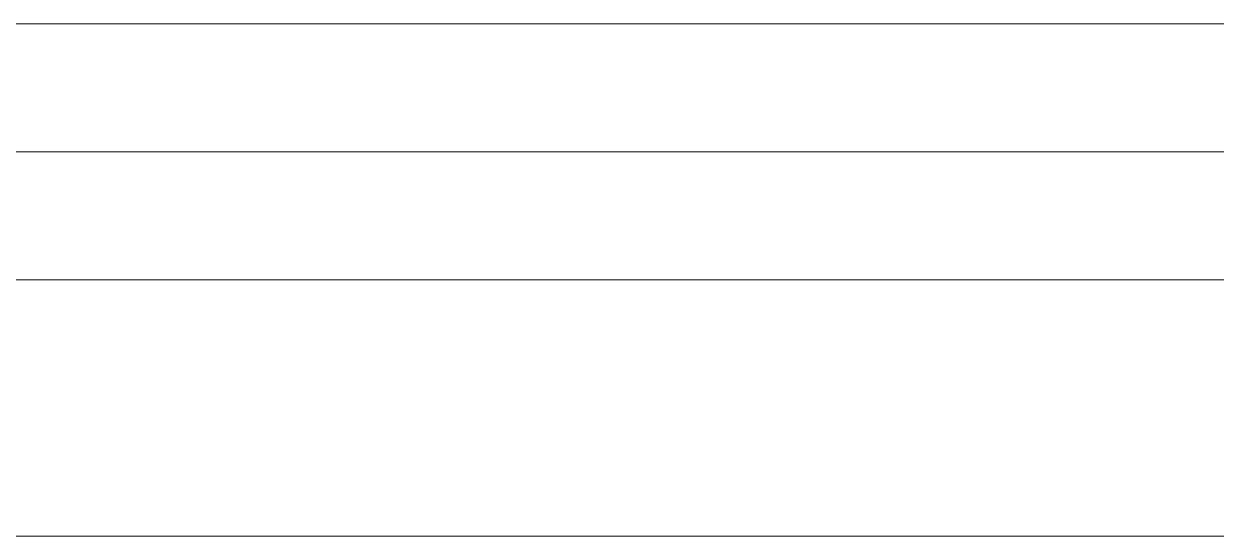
# Model space of a CAD drawing. Header units: inches. Extents: x 25480 to 951550, y -607927 to 1377809.
# Drawn here: x 488702 to 489632, y 352870 to 353270 of the extents above; entities that cross this region are included whole.
import ezdxf

# ---------------------------------------------------------------- set-up
doc = ezdxf.new("R2010")
doc.units = ezdxf.units.IN
doc.header["$MEASUREMENT"] = 0
doc.layers.add('DIM', color=251, linetype='Continuous', lineweight=0)
doc.layers.add('M-X-BKGD', color=8, linetype='Continuous')

# ---------------------------------------------------------------- blocks, each defined once
blk = doc.blocks.new('123')
at = {"layer": 'DIM', "linetype": 'Continuous', "lineweight": 0, "ltscale": 10}
for p, q in [((-775770.89, -1054126.2), (-775770.89, -1058676.2)), ((-775770.89, -1054126.2), (-775770.89, -1058676.2)), ((-775570.89, -1054126.2), (-775570.89, -1058676.2)), ((-775570.89, -1054126.2), (-775570.89, -1058676.2)), ((-775370.89, -1054126.2), (-775370.89, -1058676.2)), ((-775370.89, -1054126.2), (-775370.89, -1058676.2))]:
    blk.add_line(p, q, dxfattribs=at)

msp = doc.modelspace()

# ---------------------------------------------------------------- linework, layer by layer
at = {"layer": 'M-X-BKGD', "color": 8, "linetype": 'Continuous', "lineweight": 0, "ltscale": 10}
msp.add_line((488365.65, 353169.81), (492915.65, 353169.81), dxfattribs=at)

# ---------------------------------------------------------------- block references
at = {"layer": 'M-X-BKGD', "color": 8, "rotation": 90}
msp.add_blockref('123', (-565760.55, 1128640.7), dxfattribs=at)

doc.saveas('drawing.dxf')
